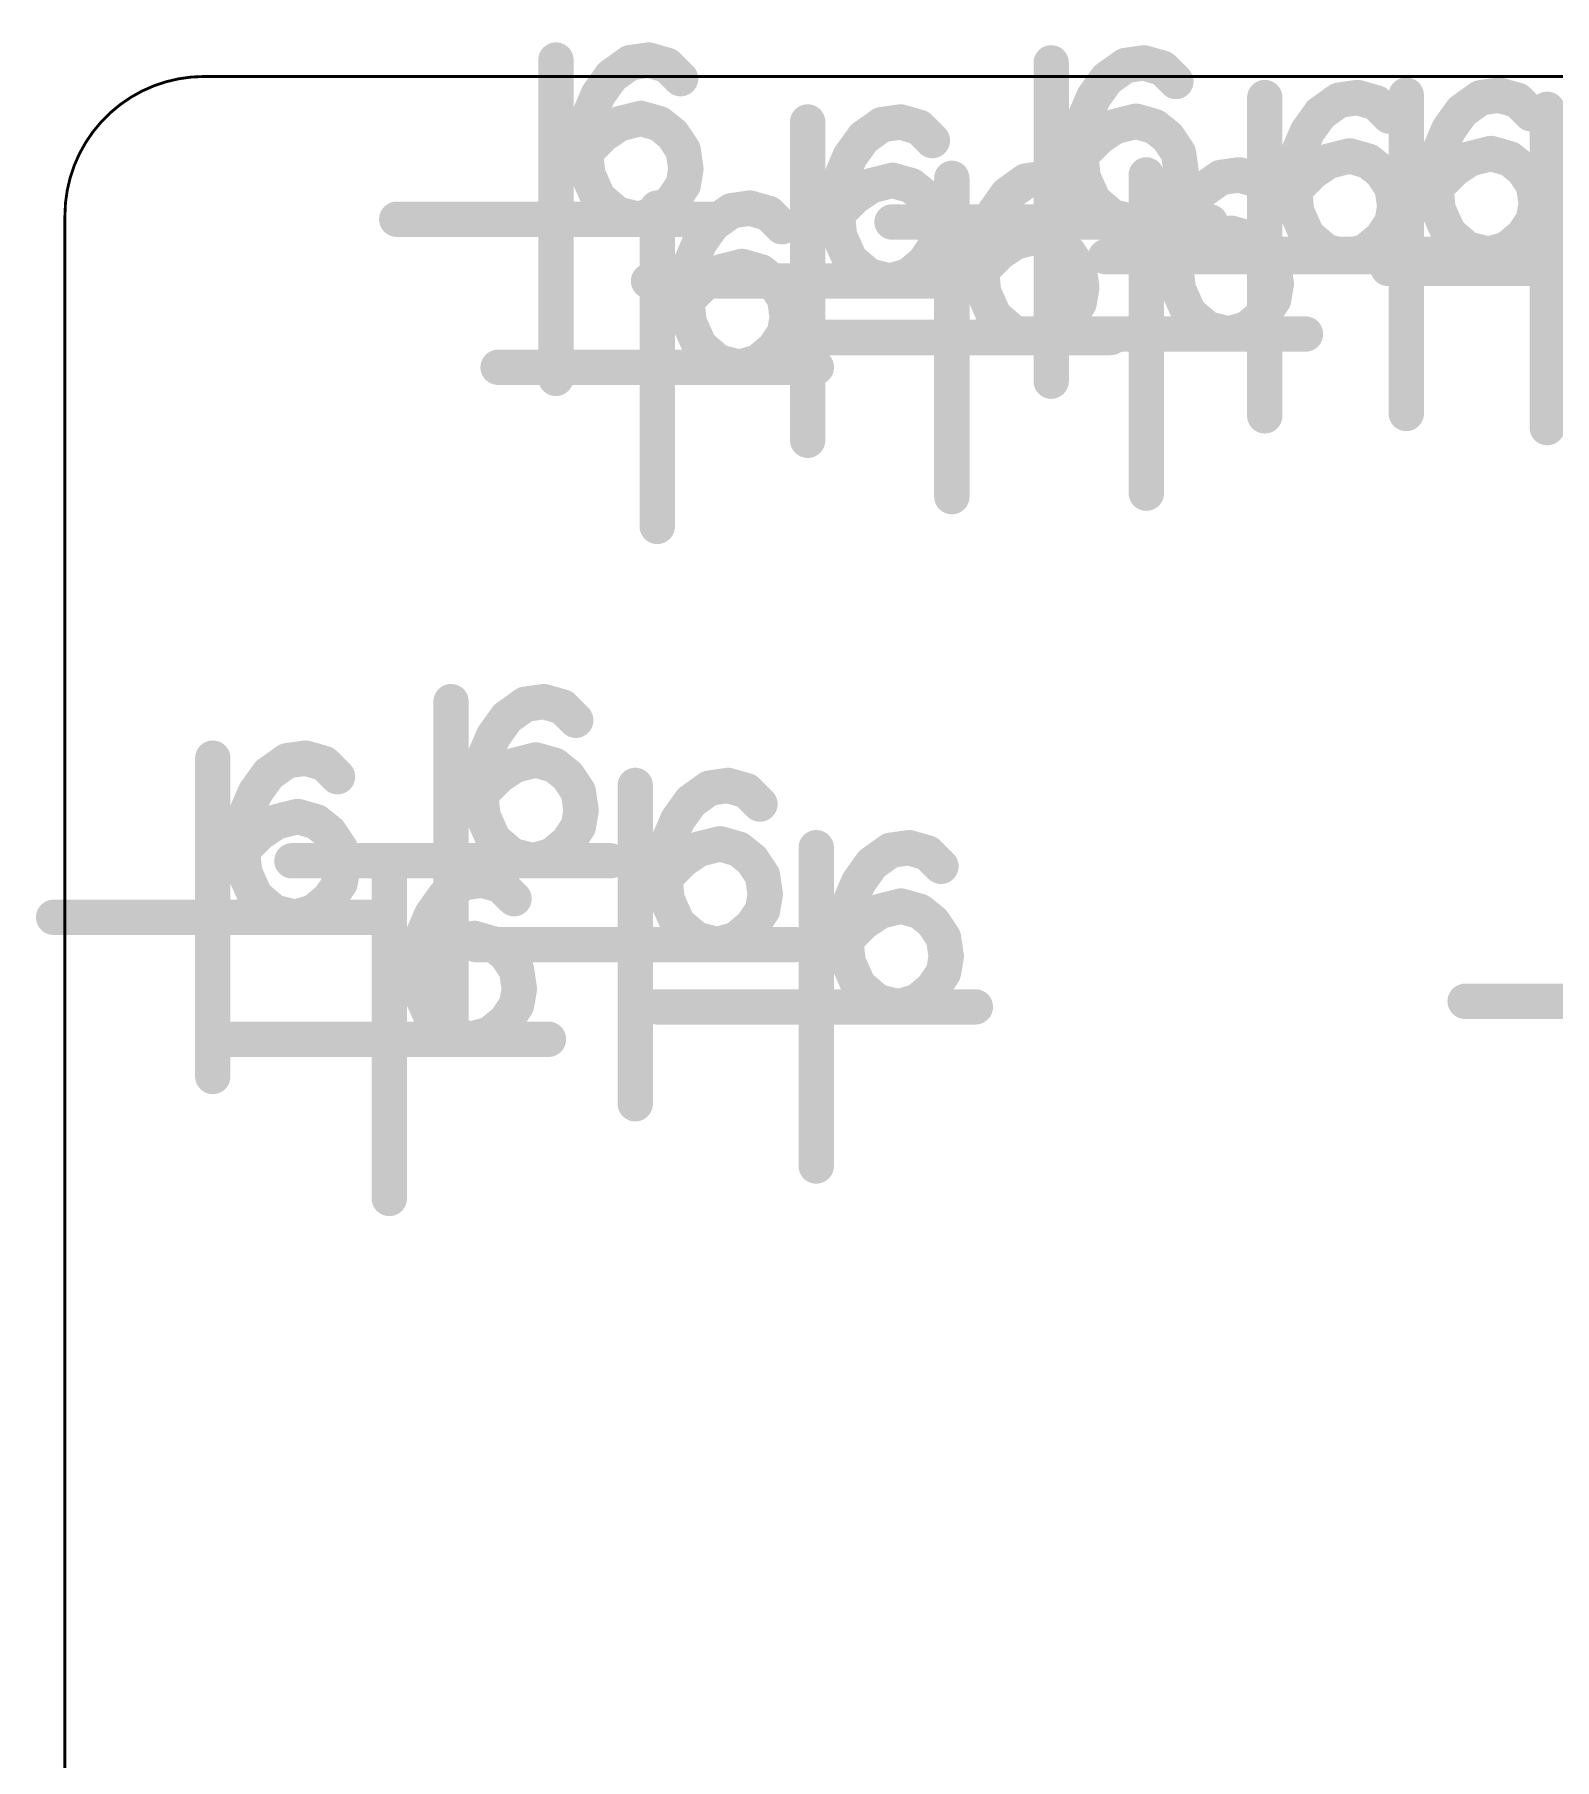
# Model space of a CAD drawing. Header units: millimetres. Extents: x 0 to 442, y 0 to 314.
# Drawn here: x 206.12 to 211.57, y 222.31 to 228.5 of the extents above; entities that cross this region are included whole.
import ezdxf

# ---------------------------------------------------------------- set-up
doc = ezdxf.new("R2010")
doc.units = ezdxf.units.MM
doc.header["$LTSCALE"] = 23.1
doc.layers.get('0').update_dxf_attribs({"linetype": 'CONTINUOUS'})

# ---------------------------------------------------------------- blocks, each defined once
blk = doc.blocks.new('PAD_R1')
at = {"const_width": 0.5}
blk.add_lwpolyline([(0.25, 0, 1), (-0.25, 0, 1)], format="xyb", close=True, dxfattribs=at)

msp = doc.modelspace()

# ---------------------------------------------------------------- linework, layer by layer
for points, const_width in [([(207.9878, 228.4092), (207.9878, 227.2662)], 0.127), ([(208.1841, 228.4276), (208.258, 228.3243)], 0.0821), ([(208.2789, 228.4674), (208.2966, 228.3416)], 0.0672), ([(208.3718, 228.4608), (208.337, 228.3386)], 0.0695), ([(208.4566, 228.4112), (208.3668, 228.3214)], 0.0675), ([(209.7665, 228.3991), (209.7665, 227.2561)], 0.127), ([(209.9629, 228.4174), (210.0368, 228.3141)], 0.0821), ([(210.0576, 228.4572), (210.0754, 228.3315)], 0.0672), ([(210.1506, 228.4506), (210.1158, 228.3285)], 0.0695), ([(208.1122, 228.3557), (208.2156, 228.2819)], 0.0818), ([(209.891, 228.3455), (209.9944, 228.2717)], 0.0818), ([(210.2354, 228.401), (210.1456, 228.3112)], 0.0675), ([(210.5336, 228.2746), (210.5336, 227.1316)], 0.127), ([(210.73, 228.293), (210.8038, 228.1897)], 0.0821), ([(210.8247, 228.3328), (210.8425, 228.207)], 0.0672), ([(210.9177, 228.3261), (210.8828, 228.204)], 0.0695), ([(211.0416, 228.2832), (211.0416, 227.1402)], 0.127), ([(211.238, 228.3016), (211.3118, 228.1983)], 0.0821), ([(211.3327, 228.3414), (211.3505, 228.2157)], 0.0672), ([(211.4257, 228.3348), (211.3908, 228.2126)], 0.0695), ([(208.0675, 228.2772), (208.1842, 228.227)], 0.0727), ([(208.2391, 228.2517), (208.2699, 228.1285)], 0.0785), ([(208.3434, 228.2512), (208.3086, 228.1291)], 0.0695), ([(209.1831, 228.2451), (209.2009, 228.1194)], 0.0672), ([(209.2761, 228.2385), (209.2412, 228.1164)], 0.0695), ([(209.8462, 228.267), (209.9629, 228.2169)], 0.0727), ([(210.0178, 228.2416), (210.0486, 228.1184)], 0.0785), ([(210.1222, 228.2411), (210.0873, 228.1189)], 0.0695), ([(210.6581, 228.2211), (210.7614, 228.1473)], 0.0818), ([(211.0024, 228.2766), (210.9126, 228.1868)], 0.0675), ([(211.1661, 228.2297), (211.2694, 228.1559)], 0.0818), ([(211.5104, 228.2852), (211.4206, 228.1954)], 0.0675), ([(211.5478, 228.2324), (211.5478, 227.0894)], 0.127), ([(208.043, 228.1911), (208.1685, 228.1718)], 0.0754), ([(208.0809, 228.154), (208.1707, 228.0642)], 0.0945), ([(208.1526, 228.2144), (208.223, 228.1087)], 0.0687), ([(208.4229, 228.2111), (208.3434, 228.112)], 0.0609), ([(208.892, 228.187), (208.892, 227.044)], 0.127), ([(209.0884, 228.2054), (209.1622, 228.102)], 0.0821), ([(209.3608, 228.1889), (209.271, 228.0991)], 0.0675), ([(209.8217, 228.1809), (209.9473, 228.1616)], 0.0754), ([(209.9313, 228.2042), (210.0018, 228.0986)], 0.0687), ([(210.2016, 228.2009), (210.1222, 228.1019)], 0.0609), ([(208.0354, 228.1417), (208.1609, 228.1224)], 0.0754), ([(208.4788, 228.1492), (208.3731, 228.0787)], 0.0687), ([(209.0165, 228.1334), (209.1198, 228.0597)], 0.0818), ([(209.8141, 228.1315), (209.9397, 228.1122)], 0.0754), ([(209.8597, 228.1439), (209.9495, 228.0541)], 0.0945), ([(210.2575, 228.139), (210.1519, 228.0686)], 0.0687), ([(210.6133, 228.1426), (210.73, 228.0924)], 0.0727), ([(210.7849, 228.1171), (210.8157, 227.9939)], 0.0785), ([(210.8892, 228.1166), (210.8544, 227.9945)], 0.0695), ([(211.1213, 228.1512), (211.238, 228.1011)], 0.0727), ([(211.2929, 228.1258), (211.3237, 228.0026)], 0.0785), ([(211.3972, 228.1252), (211.3624, 228.0031)], 0.0695), ([(208.0341, 228.0409), (208.1604, 228.0537)], 0.0955), ([(208.5126, 228.061), (208.3869, 228.0429)], 0.0675), ([(208.9717, 228.0549), (209.0884, 228.0048)], 0.0727), ([(209.7008, 228.0427), (209.7185, 227.917)], 0.0672), ([(209.8128, 228.0307), (209.9392, 228.0435)], 0.0955), ([(210.2914, 228.0509), (210.1657, 228.0327)], 0.0675), ([(210.3993, 228.0552), (210.417, 227.9294)], 0.0672), ([(210.4922, 228.0485), (210.4574, 227.9264)], 0.0695), ([(210.5888, 228.0565), (210.7144, 228.0372)], 0.0754), ([(210.6984, 228.0798), (210.7689, 227.9741)], 0.0687), ([(210.9687, 228.0765), (210.8892, 227.9774)], 0.0609), ([(211.0968, 228.0651), (211.2224, 228.0458)], 0.0754), ([(211.1348, 228.028), (211.2246, 227.9382)], 0.0945), ([(211.2064, 228.0884), (211.2769, 227.9828)], 0.0687), ([(211.4767, 228.0851), (211.3972, 227.9861)], 0.0609), ([(208.0631, 227.9311), (208.1792, 227.9826)], 0.0939), ([(208.5124, 227.9794), (208.3872, 228.0006)], 0.058), ([(209.0568, 227.9922), (209.1273, 227.8865)], 0.0687), ([(209.1433, 228.0295), (209.1741, 227.9063)], 0.0785), ([(209.2476, 228.029), (209.2128, 227.9068)], 0.0695), ([(209.3271, 227.9889), (209.2476, 227.8898)], 0.0609), ([(209.4097, 227.9845), (209.4097, 226.8415)], 0.127), ([(209.606, 228.0029), (209.6799, 227.8996)], 0.0821), ([(209.7937, 228.0361), (209.7589, 227.9139)], 0.0695), ([(209.8785, 227.9865), (209.7887, 227.8967)], 0.0675), ([(209.8418, 227.9209), (209.9579, 227.9724)], 0.0939), ([(210.1082, 227.997), (210.1082, 226.854)], 0.127), ([(210.2912, 227.9693), (210.1659, 227.9904)], 0.058), ([(210.3045, 228.0154), (210.3784, 227.912)], 0.0821), ([(210.577, 227.999), (210.4872, 227.9091)], 0.0675), ([(210.5812, 228.0071), (210.7068, 227.9878)], 0.0754), ([(210.6268, 228.0194), (210.7166, 227.9296)], 0.0945), ([(211.0246, 228.0145), (210.9189, 227.9441)], 0.0687), ([(211.0892, 228.0157), (211.2148, 227.9964)], 0.0754), ([(211.5326, 228.0232), (211.4269, 227.9527)], 0.0687), ([(211.603, 228.0143), (211.7286, 227.995)], 0.0754), ([(208.1323, 227.8371), (208.2149, 227.9336)], 0.0879), ([(208.2297, 227.7856), (208.2605, 227.9088)], 0.0785), ([(208.4189, 227.8317), (208.3377, 227.9294)], 0.0743), ([(208.4788, 227.8976), (208.3731, 227.9681)], 0.0687), ([(208.6428, 227.9358), (208.6606, 227.81)], 0.0672), ([(208.7358, 227.9291), (208.701, 227.807)], 0.0695), ([(208.9396, 227.9194), (209.0652, 227.9001)], 0.0754), ([(208.9472, 227.9688), (209.0727, 227.9496)], 0.0754), ([(208.9852, 227.9318), (209.075, 227.842)], 0.0945), ([(209.383, 227.9269), (209.2773, 227.8565)], 0.0687), ([(209.5341, 227.931), (209.6375, 227.8572)], 0.0818), ([(209.911, 227.8269), (209.9936, 227.9234)], 0.0879), ([(210.1976, 227.8215), (210.1165, 227.9192)], 0.0743), ([(210.2575, 227.8875), (210.1519, 227.9579)], 0.0687), ([(210.2326, 227.9434), (210.336, 227.8697)], 0.0818), ([(210.5799, 227.9062), (210.7063, 227.9191)], 0.0955), ([(211.0585, 227.9264), (210.9328, 227.9083)], 0.0675), ([(211.0879, 227.9149), (211.2143, 227.9277)], 0.0955), ([(211.5665, 227.9351), (211.4408, 227.9169)], 0.0675), ([(211.5954, 227.9649), (211.721, 227.9456)], 0.0754), ([(208.5593, 227.8377), (207.4163, 227.8377)], 0.127), ([(208.3339, 227.7862), (208.299, 227.9083)], 0.0692), ([(208.3518, 227.8776), (208.3518, 226.7346)], 0.127), ([(208.5481, 227.896), (208.622, 227.7927)], 0.0821), ([(208.8206, 227.8796), (208.7308, 227.7898)], 0.0675), ([(210.338, 227.8276), (209.195, 227.8276)], 0.127), ([(209.4894, 227.8525), (209.6061, 227.8024)], 0.0727), ([(210.0084, 227.7755), (210.0392, 227.8987)], 0.0785), ([(210.1127, 227.776), (210.0777, 227.8981)], 0.0692), ([(210.1879, 227.865), (210.3046, 227.8148)], 0.0727), ([(210.6089, 227.7965), (210.725, 227.848)], 0.0939), ([(211.0582, 227.8448), (210.933, 227.8659)], 0.058), ([(211.1169, 227.8051), (211.233, 227.8566)], 0.0939), ([(211.5663, 227.8534), (211.441, 227.8746)], 0.058), ([(211.5941, 227.8641), (211.7205, 227.8769)], 0.0955), ([(208.4762, 227.8241), (208.5796, 227.7503)], 0.0818), ([(208.9383, 227.8186), (209.0647, 227.8314)], 0.0955), ([(209.4169, 227.8388), (209.2912, 227.8206)], 0.0675), ([(209.5745, 227.7897), (209.6449, 227.684)], 0.0687), ([(209.661, 227.8271), (209.6918, 227.7039)], 0.0785), ([(209.7653, 227.8265), (209.7304, 227.7044)], 0.0695), ([(210.273, 227.8022), (210.3434, 227.6965)], 0.0687), ([(210.3595, 227.8395), (210.3903, 227.7163)], 0.0785), ([(210.4638, 227.839), (210.4289, 227.7168)], 0.0695), ([(210.5432, 227.7989), (210.4638, 227.6998)], 0.0609), ([(210.6781, 227.7025), (210.7607, 227.799)], 0.0879), ([(210.9647, 227.6971), (210.8835, 227.7947)], 0.0743), ([(211.0246, 227.763), (210.9189, 227.8334)], 0.0687), ([(211.1861, 227.7111), (211.2687, 227.8076)], 0.0879), ([(211.4727, 227.7057), (211.3916, 227.8034)], 0.0743), ([(211.5326, 227.7716), (211.4269, 227.8421)], 0.0687), ([(208.4314, 227.7456), (208.5481, 227.6954)], 0.0727), ([(208.9673, 227.7088), (209.0834, 227.7604)], 0.0939), ([(209.383, 227.6754), (209.2773, 227.7458)], 0.0687), ([(209.4166, 227.7572), (209.2914, 227.7783)], 0.058), ([(209.4649, 227.7664), (209.5904, 227.7471)], 0.0754), ([(209.5028, 227.7293), (209.5926, 227.6395)], 0.0945), ([(209.8447, 227.7864), (209.7653, 227.6873)], 0.0609), ([(211.1051, 227.7031), (209.9621, 227.7031)], 0.127), ([(210.1558, 227.7294), (210.2813, 227.7101)], 0.0754), ([(210.1634, 227.7789), (210.2889, 227.7596)], 0.0754), ([(210.2013, 227.7418), (210.2911, 227.652)], 0.0945), ([(211.6131, 227.7117), (210.4701, 227.7117)], 0.127), ([(210.5991, 227.7369), (210.4935, 227.6665)], 0.0687), ([(210.7755, 227.651), (210.8063, 227.7742)], 0.0785), ([(210.8798, 227.6516), (210.8448, 227.7737)], 0.0692), ([(211.2835, 227.6597), (211.3143, 227.7829)], 0.0785), ([(211.3878, 227.6602), (211.3528, 227.7823)], 0.0692), ([(208.5166, 227.6828), (208.587, 227.5771)], 0.0687), ([(208.6031, 227.7201), (208.6339, 227.5969)], 0.0785), ([(208.7074, 227.7196), (208.6725, 227.5975)], 0.0695), ([(208.7868, 227.6795), (208.7074, 227.5804)], 0.0609), ([(209.0365, 227.6148), (209.1191, 227.7113)], 0.0879), ([(209.1339, 227.5634), (209.1647, 227.6866)], 0.0785), ([(209.2382, 227.564), (209.2032, 227.686)], 0.0692), ([(209.3231, 227.6094), (209.2419, 227.7071)], 0.0743), ([(209.4573, 227.717), (209.5828, 227.6977)], 0.0754), ([(209.9006, 227.7245), (209.795, 227.654)], 0.0687), ([(212.1193, 227.6609), (210.9763, 227.6609)], 0.127), ([(209.4635, 227.6155), (208.3205, 227.6155)], 0.127), ([(208.3994, 227.6101), (208.5249, 227.5908)], 0.0754), ([(208.407, 227.6595), (208.5325, 227.6402)], 0.0754), ([(208.4449, 227.6224), (208.5347, 227.5326)], 0.0945), ([(208.8427, 227.6175), (208.7371, 227.5471)], 0.0687), ([(209.456, 227.6162), (209.5823, 227.629)], 0.0955), ([(209.9345, 227.6364), (209.8088, 227.6182)], 0.0675), ([(210.1545, 227.6286), (210.2808, 227.6414)], 0.0955), ([(210.633, 227.6488), (210.5073, 227.6306)], 0.0675), ([(209.485, 227.5064), (209.6011, 227.5579)], 0.0939), ([(209.9006, 227.4729), (209.795, 227.5434)], 0.0687), ([(209.9343, 227.5547), (209.8091, 227.5759)], 0.058), ([(210.1835, 227.5188), (210.2996, 227.5704)], 0.0939), ([(210.5991, 227.4854), (210.4935, 227.5558)], 0.0687), ([(210.6328, 227.5672), (210.5076, 227.5883)], 0.058), ([(208.3981, 227.5092), (208.5244, 227.5221)], 0.0955), ([(208.8766, 227.5294), (208.7509, 227.5113)], 0.0675), ([(209.5542, 227.4124), (209.6367, 227.5089)], 0.0879), ([(209.6516, 227.361), (209.6824, 227.4842)], 0.0785), ([(209.7558, 227.3615), (209.7209, 227.4836)], 0.0692), ([(209.8408, 227.407), (209.7596, 227.5047)], 0.0743), ([(210.2527, 227.4249), (210.3352, 227.5214)], 0.0879), ([(210.3501, 227.3734), (210.3809, 227.4966)], 0.0785), ([(210.4543, 227.374), (210.4194, 227.496)], 0.0692), ([(210.5393, 227.4194), (210.4581, 227.5171)], 0.0743), ([(208.4271, 227.3995), (208.5431, 227.451)], 0.0939), ([(208.8427, 227.366), (208.7371, 227.4364)], 0.0687), ([(208.8764, 227.4478), (208.7512, 227.4689)], 0.058), ([(209.9812, 227.413), (208.8382, 227.413)], 0.127), ([(210.6797, 227.4255), (209.5367, 227.4255)], 0.127), ([(208.4963, 227.3055), (208.5788, 227.402)], 0.0879), ([(208.5937, 227.254), (208.6245, 227.3772)], 0.0785), ([(208.6979, 227.2546), (208.663, 227.3767)], 0.0692), ([(208.7829, 227.3001), (208.7017, 227.3977)], 0.0743), ([(208.9233, 227.3061), (207.7803, 227.3061)], 0.127), ([(207.6113, 226.1054), (207.6113, 224.9624)], 0.127), ([(207.8077, 226.1238), (207.8816, 226.0205)], 0.0821), ([(207.9024, 226.1636), (207.9202, 226.0379)], 0.0672), ([(207.9954, 226.157), (207.9606, 226.0348)], 0.0695), ([(207.7358, 226.0519), (207.8392, 225.9781)], 0.0818), ([(208.0802, 226.1074), (207.9904, 226.0176)], 0.0675), ([(206.7556, 225.9025), (206.7556, 224.7595)], 0.127), ([(207.0467, 225.9607), (207.0645, 225.8349)], 0.0672), ([(207.1397, 225.954), (207.1048, 225.8319)], 0.0695), ([(207.691, 225.9734), (207.8077, 225.9233)], 0.0727), ([(207.8626, 225.948), (207.8934, 225.8248)], 0.0785), ([(207.967, 225.9474), (207.9321, 225.8253)], 0.0695), ([(206.952, 225.9209), (207.0258, 225.8176)], 0.0821), ([(207.2244, 225.9045), (207.1346, 225.8147)], 0.0675), ([(207.6665, 225.8873), (207.7921, 225.868)], 0.0754), ([(207.7761, 225.9106), (207.8466, 225.805)], 0.0687), ([(208.0464, 225.9073), (207.967, 225.8083)], 0.0609), ([(206.8801, 225.849), (206.9835, 225.7752)], 0.0818), ([(207.6589, 225.8379), (207.7845, 225.8186)], 0.0754), ([(207.7045, 225.8502), (207.7943, 225.7604)], 0.0945), ([(208.1023, 225.8454), (207.9967, 225.7749)], 0.0687), ([(208.2728, 225.8045), (208.2728, 224.6615)], 0.127), ([(208.4691, 225.8228), (208.543, 225.7195)], 0.0821), ([(208.5639, 225.8626), (208.5816, 225.7369)], 0.0672), ([(208.6568, 225.856), (208.622, 225.7339)], 0.0695), ([(206.8353, 225.7705), (206.952, 225.7203)], 0.0727), ([(207.0069, 225.745), (207.0377, 225.6218)], 0.0785), ([(207.6576, 225.7371), (207.784, 225.7499)], 0.0955), ([(208.1362, 225.7573), (208.0105, 225.7391)], 0.0675), ([(208.3972, 225.7509), (208.5006, 225.6771)], 0.0818), ([(208.7416, 225.8064), (208.6518, 225.7166)], 0.0675), ([(206.8108, 225.6844), (206.9364, 225.6651)], 0.0754), ([(206.9204, 225.7077), (206.9909, 225.602)], 0.0687), ([(207.1112, 225.7445), (207.0764, 225.6224)], 0.0695), ([(207.1907, 225.7044), (207.1112, 225.6053)], 0.0609), ([(207.6866, 225.6273), (207.8027, 225.6788)], 0.0939), ([(208.136, 225.6756), (208.0108, 225.6968)], 0.058), ([(206.8032, 225.635), (206.9288, 225.6157)], 0.0754), ([(206.8488, 225.6473), (206.9386, 225.5575)], 0.0945), ([(207.2466, 225.6424), (207.1409, 225.572)], 0.0687), ([(207.7559, 225.5333), (207.8384, 225.6298)], 0.0879), ([(208.0425, 225.5279), (207.9613, 225.6256)], 0.0743), ([(208.1023, 225.5938), (207.9967, 225.6643)], 0.0687), ([(208.3525, 225.6724), (208.4692, 225.6223)], 0.0727), ([(208.5241, 225.647), (208.5549, 225.5238)], 0.0785), ([(208.6284, 225.6464), (208.5935, 225.5243)], 0.0695), ([(209.2138, 225.6391), (209.2316, 225.5134)], 0.0672), ([(209.3068, 225.6325), (209.272, 225.5103)], 0.0695), ([(206.8019, 225.5341), (206.9283, 225.547)], 0.0955), ([(208.1828, 225.5339), (207.0398, 225.5339)], 0.127), ([(207.8532, 225.4819), (207.884, 225.6051)], 0.0785), ([(207.9575, 225.4824), (207.9225, 225.6045)], 0.0692), ([(208.328, 225.5863), (208.4535, 225.567)], 0.0754), ([(208.3659, 225.5492), (208.4557, 225.4594)], 0.0945), ([(208.4376, 225.6096), (208.508, 225.504)], 0.0687), ([(208.7078, 225.6063), (208.6284, 225.5073)], 0.0609), ([(208.9227, 225.5809), (208.9227, 224.4379)], 0.127), ([(209.1191, 225.5993), (209.193, 225.496)], 0.0821), ([(209.3916, 225.5829), (209.3018, 225.4931)], 0.0675), ([(207.2805, 225.5543), (207.1548, 225.5362)], 0.0675), ([(207.6807, 225.5228), (207.6984, 225.397)], 0.0672), ([(207.7737, 225.5161), (207.7388, 225.394)], 0.0695), ([(208.3204, 225.5369), (208.4459, 225.5176)], 0.0754), ([(208.7637, 225.5444), (208.6581, 225.474)], 0.0687), ([(209.0472, 225.5274), (209.1506, 225.4536)], 0.0818), ([(206.8309, 225.4244), (206.947, 225.4759)], 0.0939), ([(206.9001, 225.3304), (206.9827, 225.4269)], 0.0879), ([(207.2466, 225.3909), (207.1409, 225.4613)], 0.0687), ([(207.2803, 225.4727), (207.155, 225.4938)], 0.058), ([(207.3896, 225.4646), (207.3896, 224.3216)], 0.127), ([(207.586, 225.483), (207.6598, 225.3797)], 0.0821), ([(207.8584, 225.4666), (207.7686, 225.3768)], 0.0675), ([(208.3191, 225.4361), (208.4454, 225.4489)], 0.0955), ([(208.7976, 225.4563), (208.6719, 225.4381)], 0.0675), ([(209.0024, 225.4489), (209.1191, 225.3988)], 0.0727), ([(206.9975, 225.2789), (207.0283, 225.4021)], 0.0785), ([(207.1018, 225.2795), (207.0668, 225.4016)], 0.0692), ([(207.1867, 225.325), (207.1056, 225.4226)], 0.0743), ([(207.5141, 225.4111), (207.6174, 225.3373)], 0.0818), ([(208.3481, 225.3263), (208.4642, 225.3778)], 0.0939), ([(208.7974, 225.3746), (208.6722, 225.3958)], 0.058), ([(209.0875, 225.3861), (209.158, 225.2804)], 0.0687), ([(209.174, 225.4235), (209.2048, 225.3003)], 0.0785), ([(209.2784, 225.4229), (209.2435, 225.3008)], 0.0695), ([(209.3578, 225.3828), (209.2784, 225.2837)], 0.0609), ([(207.3271, 225.331), (206.1841, 225.331)], 0.127), ([(207.4693, 225.3326), (207.586, 225.2824)], 0.0727), ([(207.6409, 225.3071), (207.6717, 225.1839)], 0.0785), ([(208.4173, 225.2323), (208.4998, 225.3288)], 0.0879), ([(208.7039, 225.2269), (208.6227, 225.3246)], 0.0743), ([(208.7637, 225.2929), (208.6581, 225.3633)], 0.0687), ([(208.9703, 225.3134), (209.0959, 225.2941)], 0.0754), ([(208.9779, 225.3628), (209.1035, 225.3435)], 0.0754), ([(209.0159, 225.3257), (209.1057, 225.2359)], 0.0945), ([(209.4137, 225.3209), (209.3081, 225.2504)], 0.0687), ([(207.4448, 225.2465), (207.5703, 225.2272)], 0.0754), ([(207.5544, 225.2698), (207.6248, 225.1641)], 0.0687), ([(208.8443, 225.233), (207.7013, 225.233)], 0.127), ([(207.7452, 225.3066), (207.7104, 225.1845)], 0.0695), ([(207.8247, 225.2665), (207.7452, 225.1674)], 0.0609), ([(208.5147, 225.1809), (208.5455, 225.3041)], 0.0785), ([(208.6189, 225.1814), (208.584, 225.3035)], 0.0692), ([(207.4372, 225.1971), (207.5627, 225.1778)], 0.0754), ([(207.4827, 225.2094), (207.5725, 225.1196)], 0.0945), ([(207.8806, 225.2045), (207.7749, 225.1341)], 0.0687), ([(208.969, 225.2126), (209.0954, 225.2254)], 0.0955), ([(209.4476, 225.2328), (209.3219, 225.2146)], 0.0675), ([(208.9981, 225.1028), (209.1141, 225.1543)], 0.0939), ([(209.4137, 225.0693), (209.3081, 225.1398)], 0.0687), ([(209.4474, 225.1511), (209.3222, 225.1723)], 0.058), ([(207.4359, 225.0962), (207.5622, 225.1091)], 0.0955), ([(207.9145, 225.1164), (207.7888, 225.0983)], 0.0675), ([(209.0673, 225.0088), (209.1498, 225.1053)], 0.0879), ([(209.1647, 224.9574), (209.1954, 225.0806)], 0.0785), ([(209.2689, 224.9579), (209.2339, 225.08)], 0.0692), ([(209.3539, 225.0034), (209.2727, 225.1011)], 0.0743), ([(207.4649, 224.9865), (207.581, 225.038)], 0.0939), ([(207.8806, 224.953), (207.7749, 225.0234)], 0.0687), ([(207.9142, 225.0348), (207.789, 225.0559)], 0.058), ([(209.4942, 225.0094), (208.3512, 225.0094)], 0.127), ([(212.3962, 225.0292), (211.2532, 225.0292)], 0.127), ([(207.5341, 224.8925), (207.6167, 224.989)], 0.0879), ([(207.6315, 224.841), (207.6623, 224.9642)], 0.0785), ([(207.7358, 224.8416), (207.7008, 224.9637)], 0.0692), ([(207.8207, 224.8871), (207.7395, 224.9847)], 0.0743), ([(207.9611, 224.8931), (206.8181, 224.8931)], 0.127)]:
    msp.add_lwpolyline(points, dxfattribs=dict(const_width=const_width))
at = {"const_width": 0.0102}
msp.add_lwpolyline([(218.9651, 218.5794), (215.8072, 215.7036), (214.8834, 214.8621), (214.3878, 214.4108, 0.211091), (214.2245, 214.0412), (214.2245, 205.2838, -0.414219), (213.7244, 204.7837), (208.7244, 204.7837, -0.41422), (208.2245, 205.2838), (208.2245, 205.6597, 0.414217), (207.7244, 206.1598), (200.7244, 206.1598, -0.414216), (200.2245, 206.6597), (200.2245, 214.0412, -0.211092), (200.3878, 214.4108), (200.8831, 214.8621), (201.8072, 215.7036), (204.9652, 218.5794), (205.889, 219.4209), (206.0612, 219.5776, 0.211091), (206.2245, 219.9472), (206.2245, 227.8504, -0.414216), (206.7244, 228.3503), (219.7244, 228.3503, -0.414216)], format="xyb", dxfattribs=at)

# ---------------------------------------------------------------- block references
at = {"xscale": 0.127, "yscale": 0.127}
for p in [(207.9878, 228.4092), (208.2545, 228.3998), (208.321, 228.4092), (208.3878, 228.3902), (209.7665, 228.3991), (210.0332, 228.3897), (210.0998, 228.3991), (210.1666, 228.38), (208.1877, 228.3521), (208.4356, 228.3424), (209.9664, 228.3419), (210.2143, 228.3323), (208.1402, 228.2855), (209.9189, 228.2754), (210.5336, 228.2746), (210.8003, 228.2652), (210.8669, 228.2746), (211.0416, 228.2832), (211.3083, 228.2738), (211.3749, 228.2832), (211.4417, 228.2642), (208.1115, 228.2187), (208.2926, 228.1997), (209.8902, 228.2086), (210.7335, 228.2175), (210.9337, 228.2556), (210.9814, 228.2078), (211.2415, 228.2261), (211.4894, 228.2164), (211.5478, 228.2324), (208.1592, 228.1425), (208.2164, 228.1806), (208.3594, 228.1806), (208.4069, 228.1425), (208.892, 228.187), (209.1587, 228.1776), (209.2253, 228.187), (209.2921, 228.1679), (209.938, 228.1324), (209.9951, 228.1705), (210.0713, 228.1895), (210.1381, 228.1705), (210.1856, 228.1324), (210.686, 228.1509), (211.194, 228.1595), (208.0924, 228.0948), (208.0924, 228.0757), (208.445, 228.0854), (209.0919, 228.1298), (209.3398, 228.1202), (209.8712, 228.0846), (210.2237, 228.0752), (210.6573, 228.0841), (211.1653, 228.0927), (211.3464, 228.0737), (208.4546, 228.0186), (209.0444, 228.0633), (209.8712, 228.0656), (210.2334, 228.0084), (210.7622, 228.046), (210.8384, 228.0651), (210.9052, 228.046), (211.2131, 228.0165), (211.2702, 228.0546), (211.4132, 228.0546), (211.4607, 228.0165), (208.1021, 227.9998), (208.445, 227.9614), (209.0157, 227.9965), (209.1206, 227.9584), (209.1968, 227.9774), (209.2636, 227.9584), (209.4097, 227.9845), (209.6764, 227.9751), (209.7429, 227.9845), (209.8097, 227.9655), (209.8808, 227.9896), (210.1082, 227.997), (210.2237, 227.9513), (210.3749, 227.9876), (210.4414, 227.997), (210.5082, 227.9779), (210.6383, 227.9601), (210.7051, 228.0079), (210.9527, 228.0079), (210.9908, 227.9508), (211.1463, 227.9688), (211.1463, 227.9497), (211.4988, 227.9594), (208.1402, 227.9139), (208.4069, 227.9043), (209.0635, 227.9203), (209.3111, 227.9203), (209.6096, 227.9274), (209.8575, 227.9177), (209.9189, 227.9038), (210.1856, 227.8941), (210.3081, 227.9398), (210.556, 227.9302), (210.6383, 227.9411), (211.5085, 227.8926), (207.4163, 227.8377), (208.207, 227.8568), (208.2832, 227.8377), (208.3497, 227.8568), (208.3518, 227.8776), (208.5593, 227.8377), (208.6185, 227.8682), (208.685, 227.8776), (208.7518, 227.8586), (208.9967, 227.8725), (208.9967, 227.8535), (209.195, 227.8276), (209.3492, 227.8631), (209.5621, 227.8608), (209.9857, 227.8466), (210.0619, 227.8276), (210.1285, 227.8466), (210.2606, 227.8733), (210.338, 227.8276), (210.6479, 227.8652), (210.9908, 227.8268), (211.0005, 227.8839), (211.1559, 227.8738), (211.4988, 227.8354), (208.5517, 227.8205), (208.7996, 227.8108), (209.0063, 227.7775), (209.3589, 227.7963), (209.5334, 227.794), (209.7145, 227.775), (210.2319, 227.8065), (210.3368, 227.7684), (210.413, 227.7874), (210.4798, 227.7684), (210.686, 227.7793), (210.9527, 227.7696), (211.194, 227.7879), (211.4607, 227.7783), (208.5042, 227.7539), (209.3492, 227.7392), (209.5811, 227.7178), (209.6383, 227.7559), (209.7813, 227.7559), (209.8288, 227.7178), (209.9621, 227.7031), (210.2796, 227.7303), (210.4701, 227.7117), (210.5273, 227.7303), (210.7528, 227.7222), (210.829, 227.7031), (210.8956, 227.7222), (211.1051, 227.7031), (211.2608, 227.7308), (211.337, 227.7117), (211.4036, 227.7308), (211.6131, 227.7117), (208.4755, 227.6871), (208.5804, 227.649), (208.6566, 227.6681), (208.7234, 227.649), (209.0444, 227.6917), (209.3111, 227.682), (209.5143, 227.6701), (209.5143, 227.651), (209.8669, 227.6607), (210.2128, 227.6825), (210.2128, 227.6635), (210.5654, 227.6731), (210.9763, 227.6609), (208.3205, 227.6155), (208.5232, 227.6109), (208.7709, 227.6109), (209.1112, 227.6345), (209.1874, 227.6155), (209.254, 227.6345), (209.4635, 227.6155), (209.524, 227.5751), (209.8765, 227.5939), (210.2225, 227.5875), (210.575, 227.6063), (208.4564, 227.5631), (208.4564, 227.5441), (208.809, 227.5538), (209.8669, 227.5367), (210.5654, 227.5492), (208.4661, 227.4682), (208.8186, 227.4869), (209.5621, 227.4892), (209.8288, 227.4796), (210.2606, 227.5017), (210.5273, 227.492), (208.809, 227.4298), (208.8382, 227.413), (209.5367, 227.4255), (209.6289, 227.4321), (209.7051, 227.413), (209.7716, 227.4321), (209.9812, 227.413), (210.3274, 227.4445), (210.4036, 227.4255), (210.4701, 227.4445), (210.6797, 227.4255), (208.5042, 227.3823), (208.7709, 227.3726), (207.7803, 227.3061), (207.9878, 227.2662), (208.571, 227.3252), (208.6472, 227.3061), (208.7137, 227.3252), (208.9233, 227.3061), (209.7665, 227.2561), (210.5336, 227.1316), (211.0416, 227.1402), (211.5478, 227.0894), (208.892, 227.044), (209.4097, 226.8415), (210.1082, 226.854), (208.3518, 226.7346), (207.6113, 226.1054), (207.878, 226.096), (207.9446, 226.1054), (207.8112, 226.0483), (208.0114, 226.0864), (208.0591, 226.0386), (207.7637, 225.9817), (206.7556, 225.9025), (207.0889, 225.9025), (207.735, 225.9149), (206.9555, 225.8453), (207.0223, 225.8931), (207.1557, 225.8834), (207.8399, 225.8768), (207.9161, 225.8959), (207.9829, 225.8768), (206.908, 225.7788), (207.2034, 225.8357), (207.716, 225.791), (207.7828, 225.8387), (208.0304, 225.8387), (208.0685, 225.7816), (208.2728, 225.8045), (208.5395, 225.7951), (208.606, 225.8045), (208.6728, 225.7854), (207.716, 225.7719), (208.4727, 225.7473), (208.7206, 225.7376), (206.8793, 225.712), (206.9842, 225.6739), (207.0604, 225.6929), (207.1272, 225.6739), (207.7256, 225.696), (208.0685, 225.6576), (208.0782, 225.7148), (208.4252, 225.6808), (206.9271, 225.6358), (207.1747, 225.6358), (207.7637, 225.6101), (208.0304, 225.6005), (208.3965, 225.614), (208.5776, 225.5949), (206.8603, 225.588), (206.8603, 225.569), (207.0398, 225.5339), (207.2128, 225.5786), (207.8305, 225.553), (207.9067, 225.5339), (207.9733, 225.553), (208.1828, 225.5339), (208.4442, 225.5378), (208.5014, 225.5759), (208.6444, 225.5759), (208.6919, 225.5378), (208.9227, 225.5809), (209.1894, 225.5715), (209.256, 225.5809), (209.3228, 225.5619), (206.8699, 225.493), (207.2225, 225.5118), (208.3774, 225.49), (208.3774, 225.4709), (208.73, 225.4806), (209.1226, 225.5238), (209.3706, 225.5141), (206.908, 225.4072), (207.2128, 225.4547), (207.3896, 225.4646), (207.5895, 225.4075), (207.6563, 225.4552), (207.7228, 225.4646), (207.7897, 225.4456), (208.7396, 225.4138), (209.0751, 225.4572), (206.9748, 225.35), (207.1176, 225.35), (207.1747, 225.3975), (207.8374, 225.3978), (208.3871, 225.395), (208.73, 225.3566), (209.0464, 225.3904), (209.1513, 225.3523), (209.2275, 225.3714), (209.2944, 225.3523), (206.1841, 225.331), (207.051, 225.331), (207.3271, 225.331), (207.542, 225.3409), (208.4252, 225.3092), (208.6919, 225.2995), (209.0942, 225.3142), (209.3418, 225.3142), (207.5133, 225.2741), (207.6182, 225.236), (207.6944, 225.2551), (207.7013, 225.233), (207.7612, 225.236), (208.492, 225.252), (208.5682, 225.233), (208.6347, 225.252), (208.8443, 225.233), (209.0274, 225.2665), (209.0274, 225.2474), (209.3799, 225.2571), (207.5611, 225.1979), (207.8087, 225.1979), (209.037, 225.1715), (209.3896, 225.1903), (207.4942, 225.1501), (207.4942, 225.1311), (207.8468, 225.1408), (209.3799, 225.1331), (207.5039, 225.0552), (207.8565, 225.0739), (209.0751, 225.0856), (209.3418, 225.076), (207.8468, 225.0168), (208.3512, 225.0094), (209.1419, 225.0285), (209.2181, 225.0094), (209.2847, 225.0285), (209.4942, 225.0094), (211.2532, 225.0292), (207.542, 224.9693), (207.6088, 224.9122), (207.6113, 224.9624), (207.7516, 224.9122), (207.8087, 224.9596), (206.8181, 224.8931), (207.685, 224.8931), (207.9611, 224.8931), (206.7556, 224.7595), (208.2728, 224.6615), (208.9227, 224.4379), (207.3896, 224.3216)]:
    msp.add_blockref('PAD_R1', p, dxfattribs=at)

doc.saveas('drawing.dxf')
